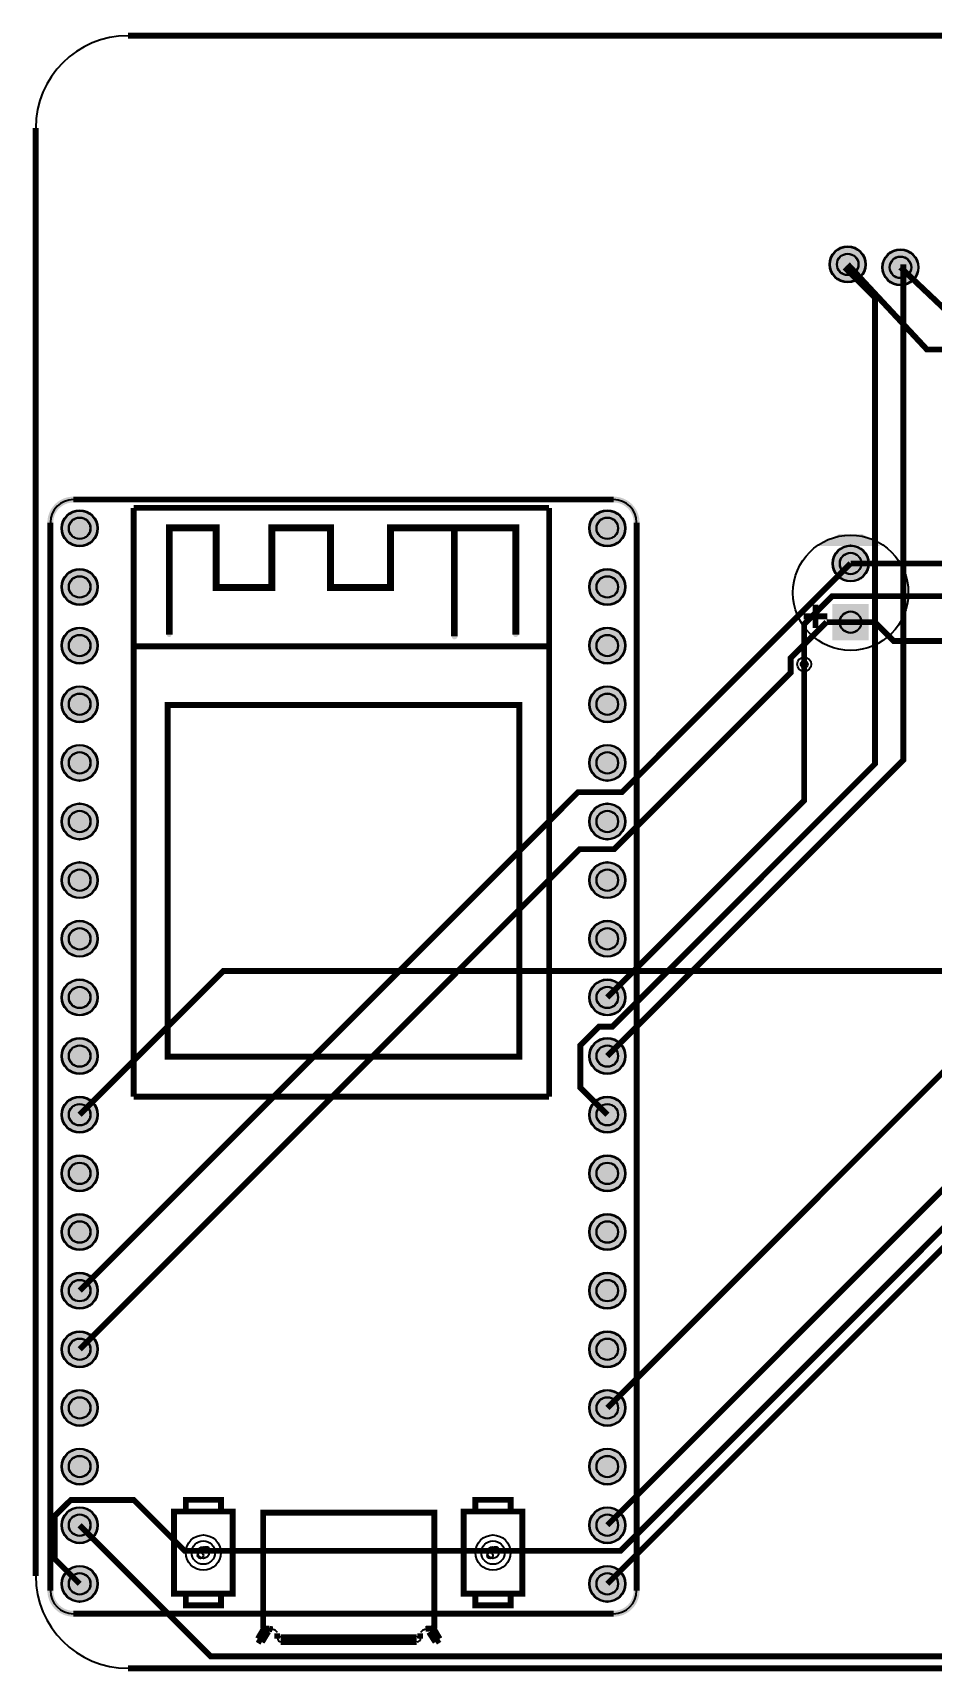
# Model space of a CAD drawing. Header units: millimetres. Extents: x -13 to 112, y -37 to 34.
# Drawn here: x -13.5 to 25.5, y -37.4 to 33.5 of the extents above; entities that cross this region are included whole.
import ezdxf

# ---------------------------------------------------------------- set-up
doc = ezdxf.new("R2010")
doc.units = ezdxf.units.MM
for name, color, linetype, true_color in [('BoardOutLine', 7, 'Continuous', 0xff00ff), ('BottomLayer', 7, 'Continuous', 0x0000ff), ('BottomSolderMaskLayer', 7, 'Continuous', 0xaa00ff), ('Document', 7, 'Continuous', 0xffffff), ('Hole', 7, 'Continuous', 0x222222), ('Multi-Layer', 7, 'Continuous', 0xc0c0c0), ('TopLayer', 7, 'Continuous', 0xff0000), ('TopSilkLayer', 7, 'Continuous', 0xffcc00), ('TopSolderMaskLayer', 7, 'Continuous', 0x800080)]:
    doc.layers.add(name, color=color, linetype=linetype, true_color=true_color)

msp = doc.modelspace()

# ---------------------------------------------------------------- hatches: boundary and pattern name
at = {"layer": 'BottomSolderMaskLayer'}
for points in [[(21.057, 23.495, 1), (22.631, 23.495, 1)], [(23.343, 23.368, 1), (24.917, 23.368, 1)], [(-12.217, 12.065, 1), (-10.643, 12.065, 1)], [(10.643, 12.065, 1), (12.217, 12.065, 1)], [(21.184, 10.541, 1), (22.758, 10.541, 1)], [(-12.217, 9.525, 1), (-10.643, 9.525, 1)], [(10.643, 9.525, 1), (12.217, 9.525, 1)], [(21.184, 7.214), (21.184, 8.788), (22.758, 8.788), (22.758, 7.214)], [(-12.217, 6.985, 1), (-10.643, 6.985, 1)], [(10.643, 6.985, 1), (12.217, 6.985, 1)], [(-12.217, 4.445, 1), (-10.643, 4.445, 1)], [(10.643, 4.445, 1), (12.217, 4.445, 1)], [(-12.217, 1.905, 1), (-10.643, 1.905, 1)], [(10.643, 1.905, 1), (12.217, 1.905, 1)], [(-12.217, -0.635, 1), (-10.643, -0.635, 1)], [(10.643, -0.635, 1), (12.217, -0.635, 1)], [(-12.217, -3.175, 1), (-10.643, -3.175, 1)], [(10.643, -3.175, 1), (12.217, -3.175, 1)], [(-12.217, -5.715, 1), (-10.643, -5.715, 1)], [(10.643, -5.715, 1), (12.217, -5.715, 1)], [(-12.217, -8.255, 1), (-10.643, -8.255, 1)], [(10.643, -8.255, 1), (12.217, -8.255, 1)], [(-12.217, -10.795, 1), (-10.643, -10.795, 1)], [(10.643, -10.795, 1), (12.217, -10.795, 1)], [(-12.217, -13.335, 1), (-10.643, -13.335, 1)], [(10.643, -13.335, 1), (12.217, -13.335, 1)], [(-12.217, -15.875, 1), (-10.643, -15.875, 1)], [(10.643, -15.875, 1), (12.217, -15.875, 1)], [(-12.217, -18.415, 1), (-10.643, -18.415, 1)], [(10.643, -18.415, 1), (12.217, -18.415, 1)], [(-12.217, -20.955, 1), (-10.643, -20.955, 1)], [(10.643, -20.955, 1), (12.217, -20.955, 1)], [(-12.217, -23.495, 1), (-10.643, -23.495, 1)], [(10.643, -23.495, 1), (12.217, -23.495, 1)], [(-12.217, -26.035, 1), (-10.643, -26.035, 1)], [(10.643, -26.035, 1), (12.217, -26.035, 1)], [(-12.217, -28.575, 1), (-10.643, -28.575, 1)], [(10.643, -28.575, 1), (12.217, -28.575, 1)], [(-12.217, -31.115, 1), (-10.643, -31.115, 1)], [(10.643, -31.115, 1), (12.217, -31.115, 1)], [(-12.217, -33.655, 1), (-10.643, -33.655, 1)], [(10.643, -33.655, 1), (12.217, -33.655, 1)]]:
    msp.add_hatch(color=256, dxfattribs=at).paths.add_polyline_path(points)
at = {"layer": 'Document'}
for points in [[(-12.573, 12.31), (-12.572, 12.352), (-12.569, 12.395), (-12.564, 12.438), (-12.556, 12.48), (-12.547, 12.522), (-12.535, 12.563), (-12.522, 12.604), (-12.507, 12.644), (-12.489, 12.683), (-12.47, 12.721), (-12.449, 12.758), (-12.426, 12.795), (-12.401, 12.83), (-12.375, 12.863), (-12.347, 12.896), (-12.317, 12.927), (-12.286, 12.956), (-12.254, 12.984), (-12.22, 13.011), (-12.185, 13.035), (-12.149, 13.058), (-12.112, 13.08), (-12.073, 13.099), (-12.034, 13.116), (-11.994, 13.132), (-11.953, 13.145), (-11.912, 13.156), (-11.87, 13.166), (-11.828, 13.173), (-11.786, 13.178), (-11.743, 13.182), (-11.7, 13.183), (-11.683, 13.184), (-11.667, 13.187), (-11.651, 13.192), (-11.636, 13.2), (-11.623, 13.209), (-11.61, 13.22), (-11.599, 13.232), (-11.59, 13.246), (-11.583, 13.261), (-11.577, 13.277), (-11.574, 13.293), (-11.573, 13.31), (-11.574, 13.326), (-11.577, 13.342), (-11.583, 13.358), (-11.59, 13.373), (-11.599, 13.387), (-11.61, 13.399), (-11.623, 13.41), (-11.636, 13.42), (-11.651, 13.427), (-11.667, 13.432), (-11.683, 13.436), (-11.7, 13.437), (-11.749, 13.436), (-11.798, 13.432), (-11.847, 13.427), (-11.896, 13.419), (-11.944, 13.41), (-11.992, 13.398), (-12.039, 13.384), (-12.085, 13.369), (-12.131, 13.351), (-12.176, 13.331), (-12.22, 13.309), (-12.264, 13.286), (-12.306, 13.26), (-12.346, 13.233), (-12.386, 13.204), (-12.424, 13.173), (-12.461, 13.141), (-12.497, 13.107), (-12.531, 13.071), (-12.563, 13.034), (-12.594, 12.996), (-12.623, 12.956), (-12.651, 12.915), (-12.676, 12.873), (-12.7, 12.83), (-12.721, 12.786), (-12.741, 12.741), (-12.759, 12.695), (-12.775, 12.648), (-12.789, 12.601), (-12.8, 12.554), (-12.81, 12.505), (-12.817, 12.457), (-12.823, 12.408), (-12.826, 12.359), (-12.827, 12.31), (-12.826, 12.293), (-12.823, 12.277), (-12.817, 12.261), (-12.81, 12.246), (-12.801, 12.232), (-12.79, 12.22), (-12.777, 12.209), (-12.764, 12.2), (-12.749, 12.192), (-12.733, 12.187), (-12.717, 12.184), (-12.7, 12.183), (-12.683, 12.184), (-12.667, 12.187), (-12.651, 12.192), (-12.636, 12.2), (-12.623, 12.209), (-12.61, 12.22), (-12.599, 12.232), (-12.59, 12.246), (-12.583, 12.261), (-12.577, 12.277), (-12.574, 12.293), (-12.573, 12.31)], [(-11.7, 13.437), (11.7, 13.437), (11.717, 13.436), (11.733, 13.432), (11.749, 13.427), (11.764, 13.42), (11.777, 13.41), (11.79, 13.399), (11.801, 13.387), (11.81, 13.373), (11.817, 13.358), (11.823, 13.342), (11.826, 13.326), (11.827, 13.31), (11.826, 13.293), (11.823, 13.277), (11.817, 13.261), (11.81, 13.246), (11.801, 13.232), (11.79, 13.22), (11.777, 13.209), (11.764, 13.2), (11.749, 13.192), (11.733, 13.187), (11.717, 13.184), (11.7, 13.183), (-11.7, 13.183), (-11.717, 13.184), (-11.733, 13.187), (-11.749, 13.192), (-11.764, 13.2), (-11.777, 13.209), (-11.79, 13.22), (-11.801, 13.232), (-11.81, 13.246), (-11.817, 13.261), (-11.823, 13.277), (-11.826, 13.293), (-11.827, 13.31), (-11.826, 13.326), (-11.823, 13.342), (-11.817, 13.358), (-11.81, 13.373), (-11.801, 13.387), (-11.79, 13.399), (-11.777, 13.41), (-11.764, 13.42), (-11.749, 13.427), (-11.733, 13.432), (-11.717, 13.436), (-11.7, 13.437)], [(11.7, 13.183), (11.743, 13.182), (11.786, 13.178), (11.828, 13.173), (11.87, 13.166), (11.912, 13.156), (11.953, 13.145), (11.994, 13.132), (12.034, 13.116), (12.073, 13.099), (12.112, 13.08), (12.149, 13.058), (12.185, 13.035), (12.22, 13.011), (12.254, 12.984), (12.286, 12.956), (12.317, 12.927), (12.347, 12.896), (12.375, 12.863), (12.401, 12.83), (12.426, 12.795), (12.449, 12.758), (12.47, 12.721), (12.489, 12.683), (12.507, 12.644), (12.522, 12.604), (12.535, 12.563), (12.547, 12.522), (12.556, 12.48), (12.564, 12.438), (12.569, 12.395), (12.572, 12.352), (12.573, 12.31), (12.574, 12.293), (12.577, 12.277), (12.583, 12.261), (12.59, 12.246), (12.599, 12.232), (12.61, 12.22), (12.623, 12.209), (12.636, 12.2), (12.651, 12.192), (12.667, 12.187), (12.683, 12.184), (12.7, 12.183), (12.717, 12.184), (12.733, 12.187), (12.749, 12.192), (12.764, 12.2), (12.777, 12.209), (12.79, 12.22), (12.801, 12.232), (12.81, 12.246), (12.817, 12.261), (12.823, 12.277), (12.826, 12.293), (12.827, 12.31), (12.826, 12.359), (12.823, 12.408), (12.817, 12.457), (12.81, 12.505), (12.8, 12.554), (12.789, 12.601), (12.775, 12.648), (12.759, 12.695), (12.741, 12.741), (12.721, 12.786), (12.7, 12.83), (12.676, 12.873), (12.651, 12.915), (12.623, 12.956), (12.594, 12.996), (12.563, 13.034), (12.531, 13.071), (12.497, 13.107), (12.461, 13.141), (12.424, 13.173), (12.386, 13.204), (12.346, 13.233), (12.306, 13.26), (12.264, 13.286), (12.22, 13.309), (12.176, 13.331), (12.131, 13.351), (12.085, 13.369), (12.039, 13.384), (11.992, 13.398), (11.944, 13.41), (11.896, 13.419), (11.847, 13.427), (11.798, 13.432), (11.749, 13.436), (11.7, 13.437), (11.683, 13.436), (11.667, 13.432), (11.651, 13.427), (11.636, 13.42), (11.623, 13.41), (11.61, 13.399), (11.599, 13.387), (11.59, 13.373), (11.583, 13.358), (11.577, 13.342), (11.574, 13.326), (11.573, 13.31), (11.574, 13.293), (11.577, 13.277), (11.583, 13.261), (11.59, 13.246), (11.599, 13.232), (11.61, 13.22), (11.623, 13.209), (11.636, 13.2), (11.651, 13.192), (11.667, 13.187), (11.683, 13.184), (11.7, 13.183)], [(-12.827, -33.95), (-12.827, 12.31), (-12.826, 12.326), (-12.823, 12.342), (-12.817, 12.358), (-12.81, 12.373), (-12.801, 12.387), (-12.79, 12.399), (-12.777, 12.41), (-12.764, 12.42), (-12.749, 12.427), (-12.733, 12.432), (-12.717, 12.436), (-12.7, 12.437), (-12.683, 12.436), (-12.667, 12.432), (-12.651, 12.427), (-12.636, 12.42), (-12.623, 12.41), (-12.61, 12.399), (-12.599, 12.387), (-12.59, 12.373), (-12.583, 12.358), (-12.577, 12.342), (-12.574, 12.326), (-12.573, 12.31), (-12.573, -33.95), (-12.574, -33.967), (-12.577, -33.983), (-12.583, -33.999), (-12.59, -34.014), (-12.599, -34.028), (-12.61, -34.04), (-12.623, -34.051), (-12.636, -34.06), (-12.651, -34.068), (-12.667, -34.073), (-12.683, -34.076), (-12.7, -34.077), (-12.717, -34.076), (-12.733, -34.073), (-12.749, -34.068), (-12.764, -34.06), (-12.777, -34.051), (-12.79, -34.04), (-12.801, -34.028), (-12.81, -34.014), (-12.817, -33.999), (-12.823, -33.983), (-12.826, -33.967), (-12.827, -33.95)], [(-7.65, 7.455), (-7.65, 12.105), (-7.649, 12.119), (-7.646, 12.133), (-7.641, 12.147), (-7.634, 12.159), (-7.626, 12.17), (-7.615, 12.181), (-7.604, 12.189), (-7.592, 12.196), (-7.578, 12.201), (-7.564, 12.204), (-7.55, 12.205), (-5.5, 12.205), (-5.486, 12.204), (-5.472, 12.201), (-5.458, 12.196), (-5.446, 12.189), (-5.435, 12.181), (-5.424, 12.17), (-5.416, 12.159), (-5.409, 12.147), (-5.404, 12.133), (-5.401, 12.119), (-5.4, 12.105), (-5.4, 9.605), (-3.2, 9.605), (-3.2, 12.105), (-3.199, 12.119), (-3.196, 12.133), (-3.191, 12.147), (-3.184, 12.159), (-3.176, 12.17), (-3.165, 12.181), (-3.154, 12.189), (-3.142, 12.196), (-3.128, 12.201), (-3.114, 12.204), (-3.1, 12.205), (-0.55, 12.205), (-0.536, 12.204), (-0.522, 12.201), (-0.508, 12.196), (-0.496, 12.189), (-0.485, 12.181), (-0.474, 12.17), (-0.466, 12.159), (-0.459, 12.147), (-0.454, 12.133), (-0.451, 12.119), (-0.45, 12.105), (-0.45, 9.605), (1.9, 9.605), (1.9, 12.055), (1.901, 12.073), (1.904, 12.091), (1.91, 12.108), (1.917, 12.125), (1.927, 12.14), (1.938, 12.154), (1.951, 12.167), (1.965, 12.178), (1.98, 12.188), (1.997, 12.195), (2.014, 12.201), (2.032, 12.204), (2.05, 12.205), (7.45, 12.205), (7.468, 12.204), (7.486, 12.201), (7.503, 12.195), (7.52, 12.188), (7.535, 12.178), (7.549, 12.167), (7.562, 12.154), (7.573, 12.14), (7.583, 12.125), (7.59, 12.108), (7.596, 12.091), (7.599, 12.073), (7.6, 12.055), (7.6, 7.505), (7.599, 7.487), (7.596, 7.469), (7.59, 7.452), (7.583, 7.435), (7.573, 7.42), (7.562, 7.405), (7.549, 7.393), (7.535, 7.382), (7.52, 7.372), (7.503, 7.365), (7.486, 7.359), (7.468, 7.356), (7.45, 7.355), (7.436, 7.356), (7.422, 7.359), (7.408, 7.364), (7.396, 7.371), (7.385, 7.379), (7.374, 7.389), (7.366, 7.401), (7.359, 7.413), (7.354, 7.427), (7.351, 7.441), (7.35, 7.455), (7.35, 11.955), (4.95, 11.955), (4.95, 7.405), (4.949, 7.387), (4.946, 7.369), (4.94, 7.352), (4.933, 7.335), (4.923, 7.32), (4.912, 7.306), (4.899, 7.293), (4.885, 7.282), (4.87, 7.272), (4.853, 7.265), (4.836, 7.259), (4.818, 7.256), (4.8, 7.255), (4.786, 7.256), (4.772, 7.259), (4.758, 7.264), (4.746, 7.271), (4.735, 7.279), (4.724, 7.289), (4.716, 7.301), (4.709, 7.313), (4.704, 7.327), (4.701, 7.341), (4.7, 7.355), (4.7, 11.955), (2.15, 11.955), (2.15, 9.455), (2.149, 9.441), (2.146, 9.427), (2.141, 9.413), (2.134, 9.401), (2.126, 9.389), (2.115, 9.379), (2.104, 9.371), (2.092, 9.364), (2.078, 9.359), (2.064, 9.356), (2.05, 9.355), (-0.5, 9.355), (-0.521, 9.356), (-0.542, 9.359), (-0.562, 9.365), (-0.581, 9.372), (-0.6, 9.382), (-0.618, 9.393), (-0.634, 9.406), (-0.649, 9.421), (-0.662, 9.437), (-0.673, 9.455), (-0.683, 9.474), (-0.69, 9.493), (-0.696, 9.513), (-0.699, 9.534), (-0.7, 9.555), (-0.7, 11.955), (-3, 11.955), (-3, 9.555), (-3.001, 9.534), (-3.004, 9.513), (-3.01, 9.493), (-3.017, 9.474), (-3.027, 9.455), (-3.038, 9.437), (-3.051, 9.421), (-3.066, 9.406), (-3.082, 9.393), (-3.1, 9.382), (-3.119, 9.372), (-3.138, 9.365), (-3.158, 9.359), (-3.179, 9.356), (-3.2, 9.355), (-5.5, 9.355), (-5.518, 9.356), (-5.536, 9.359), (-5.553, 9.365), (-5.57, 9.372), (-5.585, 9.382), (-5.599, 9.393), (-5.612, 9.406), (-5.623, 9.42), (-5.633, 9.435), (-5.64, 9.452), (-5.646, 9.469), (-5.649, 9.487), (-5.65, 9.505), (-5.65, 12.005), (-7.45, 12.005), (-7.45, 7.455), (-7.451, 7.441), (-7.454, 7.427), (-7.459, 7.413), (-7.466, 7.401), (-7.474, 7.389), (-7.485, 7.379), (-7.496, 7.371), (-7.508, 7.364), (-7.522, 7.359), (-7.536, 7.356), (-7.55, 7.355), (-7.564, 7.356), (-7.578, 7.359), (-7.592, 7.364), (-7.604, 7.371), (-7.615, 7.379), (-7.626, 7.389), (-7.634, 7.401), (-7.641, 7.413), (-7.646, 7.427), (-7.649, 7.441), (-7.65, 7.455)], [(12.827, 12.31), (12.827, -33.95), (12.826, -33.967), (12.823, -33.983), (12.817, -33.999), (12.81, -34.014), (12.801, -34.028), (12.79, -34.04), (12.777, -34.051), (12.764, -34.06), (12.749, -34.068), (12.733, -34.073), (12.717, -34.076), (12.7, -34.077), (12.683, -34.076), (12.667, -34.073), (12.651, -34.068), (12.636, -34.06), (12.623, -34.051), (12.61, -34.04), (12.599, -34.028), (12.59, -34.014), (12.583, -33.999), (12.577, -33.983), (12.574, -33.967), (12.573, -33.95), (12.573, 12.31), (12.574, 12.326), (12.577, 12.342), (12.583, 12.358), (12.59, 12.373), (12.599, 12.387), (12.61, 12.399), (12.623, 12.41), (12.636, 12.42), (12.651, 12.427), (12.667, 12.432), (12.683, 12.436), (12.7, 12.437), (12.717, 12.436), (12.733, 12.432), (12.749, 12.427), (12.764, 12.42), (12.777, 12.41), (12.79, 12.399), (12.801, 12.387), (12.81, 12.373), (12.817, 12.358), (12.823, 12.342), (12.826, 12.326), (12.827, 12.31)], [(-11.7, -34.823), (-11.743, -34.822), (-11.786, -34.819), (-11.828, -34.814), (-11.87, -34.807), (-11.912, -34.797), (-11.953, -34.786), (-11.994, -34.772), (-12.034, -34.757), (-12.073, -34.74), (-12.112, -34.72), (-12.149, -34.699), (-12.185, -34.676), (-12.22, -34.652), (-12.254, -34.625), (-12.286, -34.597), (-12.317, -34.568), (-12.347, -34.537), (-12.375, -34.504), (-12.401, -34.47), (-12.426, -34.435), (-12.449, -34.399), (-12.47, -34.362), (-12.489, -34.324), (-12.507, -34.285), (-12.522, -34.245), (-12.535, -34.204), (-12.547, -34.163), (-12.556, -34.121), (-12.564, -34.079), (-12.569, -34.036), (-12.572, -33.993), (-12.573, -33.95), (-12.574, -33.934), (-12.577, -33.918), (-12.583, -33.902), (-12.59, -33.887), (-12.599, -33.873), (-12.61, -33.861), (-12.623, -33.85), (-12.636, -33.84), (-12.651, -33.833), (-12.667, -33.828), (-12.683, -33.825), (-12.7, -33.823), (-12.717, -33.825), (-12.733, -33.828), (-12.749, -33.833), (-12.764, -33.84), (-12.777, -33.85), (-12.79, -33.861), (-12.801, -33.873), (-12.81, -33.887), (-12.817, -33.902), (-12.823, -33.918), (-12.826, -33.934), (-12.827, -33.95), (-12.826, -34), (-12.823, -34.049), (-12.817, -34.098), (-12.81, -34.146), (-12.8, -34.194), (-12.789, -34.242), (-12.775, -34.289), (-12.759, -34.336), (-12.741, -34.382), (-12.721, -34.427), (-12.7, -34.471), (-12.676, -34.514), (-12.651, -34.556), (-12.623, -34.597), (-12.594, -34.636), (-12.563, -34.675), (-12.531, -34.712), (-12.497, -34.747), (-12.461, -34.781), (-12.424, -34.814), (-12.386, -34.845), (-12.346, -34.874), (-12.306, -34.901), (-12.264, -34.926), (-12.22, -34.95), (-12.176, -34.972), (-12.131, -34.992), (-12.085, -35.009), (-12.039, -35.025), (-11.992, -35.039), (-11.944, -35.051), (-11.896, -35.06), (-11.847, -35.068), (-11.798, -35.073), (-11.749, -35.076), (-11.7, -35.077), (-11.683, -35.076), (-11.667, -35.073), (-11.651, -35.068), (-11.636, -35.06), (-11.623, -35.051), (-11.61, -35.04), (-11.599, -35.028), (-11.59, -35.014), (-11.583, -34.999), (-11.577, -34.983), (-11.574, -34.967), (-11.573, -34.95), (-11.574, -34.934), (-11.577, -34.918), (-11.583, -34.902), (-11.59, -34.887), (-11.599, -34.873), (-11.61, -34.861), (-11.623, -34.85), (-11.636, -34.84), (-11.651, -34.833), (-11.667, -34.828), (-11.683, -34.825), (-11.7, -34.823)], [(12.573, -33.95), (12.572, -33.993), (12.569, -34.036), (12.564, -34.079), (12.556, -34.121), (12.547, -34.163), (12.535, -34.204), (12.522, -34.245), (12.507, -34.285), (12.489, -34.324), (12.47, -34.362), (12.449, -34.399), (12.426, -34.435), (12.401, -34.47), (12.375, -34.504), (12.347, -34.537), (12.317, -34.568), (12.286, -34.597), (12.254, -34.625), (12.22, -34.652), (12.185, -34.676), (12.149, -34.699), (12.112, -34.72), (12.073, -34.74), (12.034, -34.757), (11.994, -34.772), (11.953, -34.786), (11.912, -34.797), (11.87, -34.807), (11.828, -34.814), (11.786, -34.819), (11.743, -34.822), (11.7, -34.823), (11.683, -34.825), (11.667, -34.828), (11.651, -34.833), (11.636, -34.84), (11.623, -34.85), (11.61, -34.861), (11.599, -34.873), (11.59, -34.887), (11.583, -34.902), (11.577, -34.918), (11.574, -34.934), (11.573, -34.95), (11.574, -34.967), (11.577, -34.983), (11.583, -34.999), (11.59, -35.014), (11.599, -35.028), (11.61, -35.04), (11.623, -35.051), (11.636, -35.06), (11.651, -35.068), (11.667, -35.073), (11.683, -35.076), (11.7, -35.077), (11.749, -35.076), (11.798, -35.073), (11.847, -35.068), (11.896, -35.06), (11.944, -35.051), (11.992, -35.039), (12.039, -35.025), (12.085, -35.009), (12.131, -34.992), (12.176, -34.972), (12.22, -34.95), (12.264, -34.926), (12.306, -34.901), (12.346, -34.874), (12.386, -34.845), (12.424, -34.814), (12.461, -34.781), (12.497, -34.747), (12.531, -34.712), (12.563, -34.675), (12.594, -34.636), (12.623, -34.597), (12.651, -34.556), (12.676, -34.514), (12.7, -34.471), (12.721, -34.427), (12.741, -34.382), (12.759, -34.336), (12.775, -34.289), (12.789, -34.242), (12.8, -34.194), (12.81, -34.146), (12.817, -34.098), (12.823, -34.049), (12.826, -34), (12.827, -33.95), (12.826, -33.934), (12.823, -33.918), (12.817, -33.902), (12.81, -33.887), (12.801, -33.873), (12.79, -33.861), (12.777, -33.85), (12.764, -33.84), (12.749, -33.833), (12.733, -33.828), (12.717, -33.825), (12.7, -33.823), (12.683, -33.825), (12.667, -33.828), (12.651, -33.833), (12.636, -33.84), (12.623, -33.85), (12.61, -33.861), (12.599, -33.873), (12.59, -33.887), (12.583, -33.902), (12.577, -33.918), (12.574, -33.934), (12.573, -33.95)], [(11.7, -35.077), (-11.7, -35.077), (-11.717, -35.076), (-11.733, -35.073), (-11.749, -35.068), (-11.764, -35.06), (-11.777, -35.051), (-11.79, -35.04), (-11.801, -35.028), (-11.81, -35.014), (-11.817, -34.999), (-11.823, -34.983), (-11.826, -34.967), (-11.827, -34.95), (-11.826, -34.934), (-11.823, -34.918), (-11.817, -34.902), (-11.81, -34.887), (-11.801, -34.873), (-11.79, -34.861), (-11.777, -34.85), (-11.764, -34.84), (-11.749, -34.833), (-11.733, -34.828), (-11.717, -34.825), (-11.7, -34.823), (11.7, -34.823), (11.717, -34.825), (11.733, -34.828), (11.749, -34.833), (11.764, -34.84), (11.777, -34.85), (11.79, -34.861), (11.801, -34.873), (11.81, -34.887), (11.817, -34.902), (11.823, -34.918), (11.826, -34.934), (11.827, -34.95), (11.826, -34.967), (11.823, -34.983), (11.817, -34.999), (11.81, -35.014), (11.801, -35.028), (11.79, -35.04), (11.777, -35.051), (11.764, -35.06), (11.749, -35.068), (11.733, -35.073), (11.717, -35.076), (11.7, -35.077)]]:
    msp.add_hatch(color=256, dxfattribs=at).paths.add_polyline_path(points)
at = {"layer": 'Multi-Layer'}
for points in [[(-12.192, 12.065, 1), (-10.668, 12.065, 1)], [(10.668, 12.065, 1), (12.192, 12.065, 1)], [(21.209, 10.541, 1), (22.733, 10.541, 1)], [(-12.192, 9.525, 1), (-10.668, 9.525, 1)], [(10.668, 9.525, 1), (12.192, 9.525, 1)], [(21.209, 7.239), (21.209, 8.763), (22.733, 8.763), (22.733, 7.239)], [(-12.192, 6.985, 1), (-10.668, 6.985, 1)], [(10.668, 6.985, 1), (12.192, 6.985, 1)], [(-12.192, 4.445, 1), (-10.668, 4.445, 1)], [(10.668, 4.445, 1), (12.192, 4.445, 1)], [(-12.192, 1.905, 1), (-10.668, 1.905, 1)], [(10.668, 1.905, 1), (12.192, 1.905, 1)], [(-12.192, -0.635, 1), (-10.668, -0.635, 1)], [(10.668, -0.635, 1), (12.192, -0.635, 1)], [(-12.192, -3.175, 1), (-10.668, -3.175, 1)], [(10.668, -3.175, 1), (12.192, -3.175, 1)], [(-12.192, -5.715, 1), (-10.668, -5.715, 1)], [(10.668, -5.715, 1), (12.192, -5.715, 1)], [(-12.192, -8.255, 1), (-10.668, -8.255, 1)], [(10.668, -8.255, 1), (12.192, -8.255, 1)], [(-12.192, -10.795, 1), (-10.668, -10.795, 1)], [(10.668, -10.795, 1), (12.192, -10.795, 1)], [(-12.192, -13.335, 1), (-10.668, -13.335, 1)], [(10.668, -13.335, 1), (12.192, -13.335, 1)], [(-12.192, -15.875, 1), (-10.668, -15.875, 1)], [(10.668, -15.875, 1), (12.192, -15.875, 1)], [(-12.192, -18.415, 1), (-10.668, -18.415, 1)], [(10.668, -18.415, 1), (12.192, -18.415, 1)], [(-12.192, -20.955, 1), (-10.668, -20.955, 1)], [(10.668, -20.955, 1), (12.192, -20.955, 1)], [(-12.192, -23.495, 1), (-10.668, -23.495, 1)], [(10.668, -23.495, 1), (12.192, -23.495, 1)], [(-12.192, -26.035, 1), (-10.668, -26.035, 1)], [(10.668, -26.035, 1), (12.192, -26.035, 1)], [(-12.192, -28.575, 1), (-10.668, -28.575, 1)], [(10.668, -28.575, 1), (12.192, -28.575, 1)], [(-12.192, -31.115, 1), (-10.668, -31.115, 1)], [(10.668, -31.115, 1), (12.192, -31.115, 1)], [(-12.192, -33.655, 1), (-10.668, -33.655, 1)], [(10.668, -33.655, 1), (12.192, -33.655, 1)]]:
    msp.add_hatch(color=256, dxfattribs=at).paths.add_polyline_path(points)
at = {"layer": 'TopSilkLayer'}
msp.add_hatch(color=256, dxfattribs=at).paths.add_polyline_path([(20.447, 11.303), (23.241, 11.303), (22.987, 11.557), (22.479, 11.811), (21.463, 11.811)])
at = {"layer": 'TopSolderMaskLayer'}
for points in [[(21.057, 23.495, 1), (22.631, 23.495, 1)], [(23.343, 23.368, 1), (24.917, 23.368, 1)], [(-12.217, 12.065, 1), (-10.643, 12.065, 1)], [(10.643, 12.065, 1), (12.217, 12.065, 1)], [(21.184, 10.541, 1), (22.758, 10.541, 1)], [(-12.217, 9.525, 1), (-10.643, 9.525, 1)], [(10.643, 9.525, 1), (12.217, 9.525, 1)], [(21.184, 7.214), (21.184, 8.788), (22.758, 8.788), (22.758, 7.214)], [(-12.217, 6.985, 1), (-10.643, 6.985, 1)], [(10.643, 6.985, 1), (12.217, 6.985, 1)], [(-12.217, 4.445, 1), (-10.643, 4.445, 1)], [(10.643, 4.445, 1), (12.217, 4.445, 1)], [(-12.217, 1.905, 1), (-10.643, 1.905, 1)], [(10.643, 1.905, 1), (12.217, 1.905, 1)], [(-12.217, -0.635, 1), (-10.643, -0.635, 1)], [(10.643, -0.635, 1), (12.217, -0.635, 1)], [(-12.217, -3.175, 1), (-10.643, -3.175, 1)], [(10.643, -3.175, 1), (12.217, -3.175, 1)], [(-12.217, -5.715, 1), (-10.643, -5.715, 1)], [(10.643, -5.715, 1), (12.217, -5.715, 1)], [(-12.217, -8.255, 1), (-10.643, -8.255, 1)], [(10.643, -8.255, 1), (12.217, -8.255, 1)], [(-12.217, -10.795, 1), (-10.643, -10.795, 1)], [(10.643, -10.795, 1), (12.217, -10.795, 1)], [(-12.217, -13.335, 1), (-10.643, -13.335, 1)], [(10.643, -13.335, 1), (12.217, -13.335, 1)], [(-12.217, -15.875, 1), (-10.643, -15.875, 1)], [(10.643, -15.875, 1), (12.217, -15.875, 1)], [(-12.217, -18.415, 1), (-10.643, -18.415, 1)], [(10.643, -18.415, 1), (12.217, -18.415, 1)], [(-12.217, -20.955, 1), (-10.643, -20.955, 1)], [(10.643, -20.955, 1), (12.217, -20.955, 1)], [(-12.217, -23.495, 1), (-10.643, -23.495, 1)], [(10.643, -23.495, 1), (12.217, -23.495, 1)], [(-12.217, -26.035, 1), (-10.643, -26.035, 1)], [(10.643, -26.035, 1), (12.217, -26.035, 1)], [(-12.217, -28.575, 1), (-10.643, -28.575, 1)], [(10.643, -28.575, 1), (12.217, -28.575, 1)], [(-12.217, -31.115, 1), (-10.643, -31.115, 1)], [(10.643, -31.115, 1), (12.217, -31.115, 1)], [(-12.217, -33.655, 1), (-10.643, -33.655, 1)], [(10.643, -33.655, 1), (12.217, -33.655, 1)]]:
    msp.add_hatch(color=256, dxfattribs=at).paths.add_polyline_path(points)

# ---------------------------------------------------------------- linework, layer by layer
at = {"layer": 'BoardOutLine', "const_width": 0.254}
for points in [[(-9.335, 33.401), (107.481, 33.401)], [(-13.335, -33.313), (-13.335, 29.401)], [(107.481, -37.313), (-9.335, -37.313)]]:
    msp.add_lwpolyline(points, dxfattribs=at)
at = {"layer": 'BoardOutLine'}
for centre, start, end in [((-9.335, 29.401), 90, 180), ((-9.335, -33.313), 180, 270)]:
    msp.add_arc(centre, 4, start, end, dxfattribs=at)
at = {"layer": 'BottomLayer', "const_width": 0.254}
for points in [[(11.43, -13.335), (10.264, -12.169), (10.264, -10.33), (11.069, -9.525), (11.639, -9.525), (23.027, 1.863), (23.027, 22.058), (21.717, 23.368)], [(11.43, -10.795), (24.257, 2.032), (24.257, 23.495)], [(-11.43, -20.955), (10.16, 0.635), (12.065, 0.635), (21.971, 10.541)], [(28.351, 8.449), (28.351, -16.734), (11.43, -33.655)], [(20.929, 8.001), (19.374, 6.446), (19.374, 5.81), (11.731, -1.834), (10.231, -1.834), (-11.43, -23.495)], [(21.971, 8.001), (20.929, 8.001)], [(11.43, -8.255), (19.96, 0.275), (19.96, 6.176)]]:
    msp.add_lwpolyline(points, dxfattribs=at)
at = {"layer": 'BottomSolderMaskLayer'}
for centre, radius in [((21.844, 23.495), 0.787), ((24.13, 23.368), 0.787), ((21.844, 23.495), 0.472), ((24.13, 23.368), 0.472), ((-11.43, 12.065), 0.787), ((11.43, 12.065), 0.787), ((-11.43, 12.065), 0.472), ((11.43, 12.065), 0.472), ((21.971, 10.541), 0.787), ((21.971, 10.541), 0.472), ((-11.43, 9.525), 0.787), ((-11.43, 9.525), 0.472), ((11.43, 9.525), 0.787), ((11.43, 9.525), 0.472), ((21.971, 8.001), 0.472), ((-11.43, 6.985), 0.787), ((-11.43, 6.985), 0.472), ((11.43, 6.985), 0.787), ((11.43, 6.985), 0.472), ((-11.43, 4.445), 0.787), ((11.43, 4.445), 0.787), ((-11.43, 4.445), 0.472), ((11.43, 4.445), 0.472), ((-11.43, 1.905), 0.787), ((-11.43, 1.905), 0.472), ((11.43, 1.905), 0.787), ((11.43, 1.905), 0.472), ((-11.43, -0.635), 0.787), ((11.43, -0.635), 0.787), ((-11.43, -0.635), 0.472), ((11.43, -0.635), 0.472), ((-11.43, -3.175), 0.787), ((-11.43, -3.175), 0.472), ((11.43, -3.175), 0.787), ((11.43, -3.175), 0.472), ((-11.43, -5.715), 0.787), ((11.43, -5.715), 0.787), ((-11.43, -5.715), 0.472), ((11.43, -5.715), 0.472), ((-11.43, -8.255), 0.787), ((-11.43, -8.255), 0.472), ((11.43, -8.255), 0.787), ((11.43, -8.255), 0.472), ((-11.43, -10.795), 0.787), ((-11.43, -10.795), 0.472), ((11.43, -10.795), 0.787), ((11.43, -10.795), 0.472), ((-11.43, -13.335), 0.787), ((11.43, -13.335), 0.787), ((-11.43, -13.335), 0.472), ((11.43, -13.335), 0.472), ((-11.43, -15.875), 0.787), ((-11.43, -15.875), 0.472), ((11.43, -15.875), 0.787), ((11.43, -15.875), 0.472), ((-11.43, -18.415), 0.787), ((11.43, -18.415), 0.787), ((-11.43, -18.415), 0.472), ((11.43, -18.415), 0.472), ((-11.43, -20.955), 0.787), ((-11.43, -20.955), 0.472), ((11.43, -20.955), 0.787), ((11.43, -20.955), 0.472), ((-11.43, -23.495), 0.787), ((11.43, -23.495), 0.787), ((-11.43, -23.495), 0.472), ((11.43, -23.495), 0.472), ((-11.43, -26.035), 0.787), ((11.43, -26.035), 0.787), ((-11.43, -26.035), 0.472), ((11.43, -26.035), 0.472), ((-11.43, -28.575), 0.787), ((-11.43, -28.575), 0.472), ((11.43, -28.575), 0.787), ((11.43, -28.575), 0.472), ((-11.43, -31.115), 0.787), ((11.43, -31.115), 0.787), ((-11.43, -31.115), 0.472), ((11.43, -31.115), 0.472), ((-11.43, -33.655), 0.787), ((-11.43, -33.655), 0.472), ((11.43, -33.655), 0.787), ((11.43, -33.655), 0.472)]:
    msp.add_circle(centre, radius, dxfattribs=at)
at = {"layer": 'Hole'}
msp.add_circle((19.96, 6.176), 0.152, dxfattribs=at)
at = {"layer": 'Multi-Layer'}
for centre, radius in [((21.844, 23.495), 0.762), ((24.13, 23.368), 0.762), ((21.844, 23.495), 0.457), ((24.13, 23.368), 0.457), ((-11.43, 12.065), 0.762), ((11.43, 12.065), 0.762), ((-11.43, 12.065), 0.457), ((11.43, 12.065), 0.457), ((21.971, 10.541), 0.762), ((21.971, 10.541), 0.457), ((-11.43, 9.525), 0.762), ((-11.43, 9.525), 0.457), ((11.43, 9.525), 0.762), ((11.43, 9.525), 0.457), ((21.971, 8.001), 0.457), ((-11.43, 6.985), 0.762), ((-11.43, 6.985), 0.457), ((11.43, 6.985), 0.762), ((11.43, 6.985), 0.457), ((19.96, 6.176), 0.305), ((-11.43, 4.445), 0.762), ((11.43, 4.445), 0.762), ((-11.43, 4.445), 0.457), ((11.43, 4.445), 0.457), ((-11.43, 1.905), 0.762), ((-11.43, 1.905), 0.457), ((11.43, 1.905), 0.762), ((11.43, 1.905), 0.457), ((-11.43, -0.635), 0.762), ((11.43, -0.635), 0.762), ((-11.43, -0.635), 0.457), ((11.43, -0.635), 0.457), ((-11.43, -3.175), 0.762), ((-11.43, -3.175), 0.457), ((11.43, -3.175), 0.762), ((11.43, -3.175), 0.457), ((-11.43, -5.715), 0.762), ((11.43, -5.715), 0.762), ((-11.43, -5.715), 0.457), ((11.43, -5.715), 0.457), ((-11.43, -8.255), 0.762), ((-11.43, -8.255), 0.457), ((11.43, -8.255), 0.762), ((11.43, -8.255), 0.457), ((-11.43, -10.795), 0.762), ((-11.43, -10.795), 0.457), ((11.43, -10.795), 0.762), ((11.43, -10.795), 0.457), ((-11.43, -13.335), 0.762), ((11.43, -13.335), 0.762), ((-11.43, -13.335), 0.457), ((11.43, -13.335), 0.457), ((-11.43, -15.875), 0.762), ((-11.43, -15.875), 0.457), ((11.43, -15.875), 0.762), ((11.43, -15.875), 0.457), ((-11.43, -18.415), 0.762), ((11.43, -18.415), 0.762), ((-11.43, -18.415), 0.457), ((11.43, -18.415), 0.457), ((-11.43, -20.955), 0.762), ((-11.43, -20.955), 0.457), ((11.43, -20.955), 0.762), ((11.43, -20.955), 0.457), ((-11.43, -23.495), 0.762), ((-11.43, -23.495), 0.457), ((11.43, -23.495), 0.762), ((11.43, -23.495), 0.457), ((-11.43, -26.035), 0.762), ((11.43, -26.035), 0.762), ((-11.43, -26.035), 0.457), ((11.43, -26.035), 0.457), ((-11.43, -28.575), 0.762), ((-11.43, -28.575), 0.457), ((11.43, -28.575), 0.762), ((11.43, -28.575), 0.457), ((-11.43, -31.115), 0.762), ((11.43, -31.115), 0.762), ((-11.43, -31.115), 0.457), ((11.43, -31.115), 0.457), ((-11.43, -33.655), 0.762), ((-11.43, -33.655), 0.457), ((11.43, -33.655), 0.762), ((11.43, -33.655), 0.457)]:
    msp.add_circle(centre, radius, dxfattribs=at)
at = {"layer": 'TopLayer', "const_width": 0.254}
for points in [[(90.932, 23.495), (90.932, 19.255), (80.804, 9.127), (21.176, 9.127), (19.96, 7.911), (19.96, 6.176)], [(76.2, 11.415), (74.909, 10.124), (73.201, 10.124), (72.39, 10.935), (72.39, 11.815), (64.394, 19.811), (25.274, 19.811), (21.844, 23.495)], [(73.66, 11.415), (63.954, 21.121), (26.504, 21.121), (24.13, 23.368)], [(21.971, 10.541), (26.781, 10.541), (30.861, 14.621)], [(21.971, 8.001), (23.013, 8.001)], [(23.013, 8.001), (23.827, 7.187), (92.277, 7.187), (93.472, 8.382)], [(107.061, -6.604), (101.929, -11.736), (66.534, -11.736), (41.474, -36.796), (-5.749, -36.796), (-11.43, -31.115)], [(-11.43, -13.335), (-5.207, -7.112), (34.056, -7.112)], [(11.43, -31.115), (33.957, -8.588), (97.457, -8.588), (99.441, -6.604)], [(35.484, -7.716), (35.409, -7.791), (29.674, -7.791), (11.43, -26.035)], [(91.777, -9.303), (34.92, -9.303), (11.997, -32.226), (-6.88, -32.226), (-9.084, -30.022), (-11.812, -30.022), (-12.509, -30.718), (-12.509, -32.576), (-11.43, -33.655)]]:
    msp.add_lwpolyline(points, dxfattribs=at)
at = {"layer": 'TopSilkLayer'}
for points, const_width in [([(-11.7, 13.31), (11.7, 13.31)], 0.254), ([(-9.091, 12.949), (-9.091, -0.551), (-9.091, -12.55)], 0.254), ([(-9.091, 12.949), (8.91, 12.949)], 0.254), ([(8.91, 12.949), (8.91, -12.55)], 0.254), ([(-12.7, -33.95), (-12.7, 12.31)], 0.254), ([(7.468, 7.463), (7.468, 12.085), (2.032, 12.085), (2.032, 9.495), (-0.559, 9.495), (-0.559, 12.085), (-3.099, 12.085), (-3.099, 9.495), (-5.512, 9.495), (-5.512, 12.085), (-7.544, 12.085), (-7.544, 7.463)], 0.3), ([(4.801, 7.386), (4.801, 12.073)], 0.3), ([(12.7, 12.31), (12.7, -33.95)], 0.254), ([(20.447, 7.747), (20.447, 8.763)], 0.254), ([(19.939, 8.255), (20.955, 8.255)], 0.254), ([(-9.091, 6.95), (6.909, 6.95), (8.91, 6.95)], 0.254), ([(-9.091, -12.55), (8.91, -12.55)], 0.254), ([(-7.341, -34.079), (-4.801, -34.079), (-4.801, -30.523), (-7.341, -30.523), (-7.341, -34.079), (-6.833, -34.079), (-6.833, -34.587), (-5.309, -34.587), (-5.309, -34.079)], 0.254), ([(-6.833, -30.523), (-6.833, -30.015), (-5.309, -30.015), (-5.309, -30.455)], 0.254), ([(-3.48, -35.577), (-3.48, -30.574), (3.937, -30.574), (3.937, -35.577)], 0.254), ([(-3.073, -30.574), (-3.48, -30.574), (-3.48, -32.123)], 0.254), ([(3.429, -30.574), (3.937, -30.574), (3.937, -32.225)], 0.254), ([(5.207, -34.079), (7.747, -34.079), (7.747, -30.523), (5.207, -30.523), (5.207, -34.079), (5.715, -34.079), (5.715, -34.587), (7.239, -34.587), (7.239, -34.079)], 0.254), ([(5.715, -30.523), (5.715, -30.015), (7.239, -30.015), (7.239, -30.429)], 0.254), ([(-3.48, -34.612), (-3.48, -35.527)], 0.254), ([(3.937, -34.612), (3.937, -35.527)], 0.254), ([(11.7, -34.95), (-11.7, -34.95)], 0.254), ([(-3.454, -35.603), (-3.708, -36.035)], 0.254), ([(-3.229, -35.593), (-3.48, -35.603)], 0.254), ([(-3.454, -34.942), (3.912, -34.942)], 0.254), ([(-3.073, -35.628), (-3.229, -35.593)], 0.254), ([(3.679, -35.593), (3.556, -35.603)], 0.254), ([(3.937, -35.577), (3.679, -35.593)], 0.254), ([(3.912, -35.603), (4.166, -36.035)], 0.254), ([(-3.734, -36.06), (-3.534, -36.178)], 0.254), ([(-3.534, -36.178), (-3.255, -35.72)], 0.254), ([(-2.874, -35.797), (-2.874, -35.822)], 0.254), ([(-2.874, -35.822), (-2.874, -36.025)], 0.254), ([(-2.721, -35.974), (3.171, -35.974)], 0.254), ([(-2.721, -36.178), (3.171, -36.178)], 0.254), ([(3.324, -35.797), (3.324, -35.822)], 0.254), ([(3.324, -35.822), (3.324, -36.025)], 0.254), ([(3.984, -36.178), (3.705, -35.746)], 0.254), ([(4.166, -36.06), (3.984, -36.178)], 0.254)]:
    msp.add_lwpolyline(points, dxfattribs=dict(at, const_width=const_width))
at = {"layer": 'TopSilkLayer', "const_width": 0.254}
msp.add_lwpolyline([(-7.62, 4.415), (-7.62, -10.825), (7.62, -10.825), (7.62, 4.415), (-7.62, 4.415)], close=True, dxfattribs=at)
at = {"layer": 'TopSilkLayer'}
for centre, radius in [((21.971, 9.271), 2.499), ((-6.071, -32.301), 0.762), ((-6.071, -32.301), 0.508), ((6.477, -32.301), 0.762), ((6.477, -32.301), 0.508), ((-6.071, -32.301), 0.254), ((-6.198, -32.428), 0.127), ((-5.944, -32.174), 0.127), ((6.477, -32.301), 0.254), ((6.35, -32.428), 0.127), ((6.604, -32.174), 0.127)]:
    msp.add_circle(centre, radius, dxfattribs=at)
for centre, radius, start, end in [((-11.7, 12.31), 1, 90, 180), ((11.7, 12.31), 1, 0, 90), ((-11.7, -33.95), 1, 180, 270), ((11.7, -33.95), 1, 270, 0), ((-3.232, -36.117), 0.519, 43.81881, 97.747), ((-3.357, -35.599), 0.157, 317.75475, 358.64243), ((-2.707, -35.798), 0.15, 182.02911, 270.90849), ((-2.707, -36.014), 0.15, 178.15058, 270.90241), ((3.193, -35.798), 0.15, 269.09151, 357.97089), ((3.193, -36.014), 0.15, 269.09759, 1.84942), ((3.672, -36.019), 0.42, 81.57649, 141.64094), ((3.863, -35.625), 0.157, 171.70738, 212.48213)]:
    msp.add_arc(centre, radius, start, end, dxfattribs=at)
at = {"layer": 'TopSolderMaskLayer'}
for centre, radius in [((21.844, 23.495), 0.787), ((24.13, 23.368), 0.787), ((21.844, 23.495), 0.472), ((24.13, 23.368), 0.472), ((-11.43, 12.065), 0.787), ((11.43, 12.065), 0.787), ((-11.43, 12.065), 0.472), ((11.43, 12.065), 0.472), ((21.971, 10.541), 0.787), ((21.971, 10.541), 0.472), ((-11.43, 9.525), 0.787), ((-11.43, 9.525), 0.472), ((11.43, 9.525), 0.787), ((11.43, 9.525), 0.472), ((21.971, 8.001), 0.472), ((-11.43, 6.985), 0.787), ((-11.43, 6.985), 0.472), ((11.43, 6.985), 0.787), ((11.43, 6.985), 0.472), ((-11.43, 4.445), 0.787), ((11.43, 4.445), 0.787), ((-11.43, 4.445), 0.472), ((11.43, 4.445), 0.472), ((-11.43, 1.905), 0.787), ((-11.43, 1.905), 0.472), ((11.43, 1.905), 0.787), ((11.43, 1.905), 0.472), ((-11.43, -0.635), 0.787), ((11.43, -0.635), 0.787), ((-11.43, -0.635), 0.472), ((11.43, -0.635), 0.472), ((-11.43, -3.175), 0.787), ((-11.43, -3.175), 0.472), ((11.43, -3.175), 0.787), ((11.43, -3.175), 0.472), ((-11.43, -5.715), 0.787), ((11.43, -5.715), 0.787), ((-11.43, -5.715), 0.472), ((11.43, -5.715), 0.472), ((-11.43, -8.255), 0.787), ((-11.43, -8.255), 0.472), ((11.43, -8.255), 0.787), ((11.43, -8.255), 0.472), ((-11.43, -10.795), 0.787), ((-11.43, -10.795), 0.472), ((11.43, -10.795), 0.787), ((11.43, -10.795), 0.472), ((-11.43, -13.335), 0.787), ((11.43, -13.335), 0.787), ((-11.43, -13.335), 0.472), ((11.43, -13.335), 0.472), ((-11.43, -15.875), 0.787), ((-11.43, -15.875), 0.472), ((11.43, -15.875), 0.787), ((11.43, -15.875), 0.472), ((-11.43, -18.415), 0.787), ((11.43, -18.415), 0.787), ((-11.43, -18.415), 0.472), ((11.43, -18.415), 0.472), ((-11.43, -20.955), 0.787), ((-11.43, -20.955), 0.472), ((11.43, -20.955), 0.787), ((11.43, -20.955), 0.472), ((-11.43, -23.495), 0.787), ((11.43, -23.495), 0.787), ((-11.43, -23.495), 0.472), ((11.43, -23.495), 0.472), ((-11.43, -26.035), 0.787), ((11.43, -26.035), 0.787), ((-11.43, -26.035), 0.472), ((11.43, -26.035), 0.472), ((-11.43, -28.575), 0.787), ((-11.43, -28.575), 0.472), ((11.43, -28.575), 0.787), ((11.43, -28.575), 0.472), ((-11.43, -31.115), 0.787), ((11.43, -31.115), 0.787), ((-11.43, -31.115), 0.472), ((11.43, -31.115), 0.472), ((-11.43, -33.655), 0.787), ((-11.43, -33.655), 0.472), ((11.43, -33.655), 0.787), ((11.43, -33.655), 0.472)]:
    msp.add_circle(centre, radius, dxfattribs=at)

doc.saveas('drawing.dxf')
